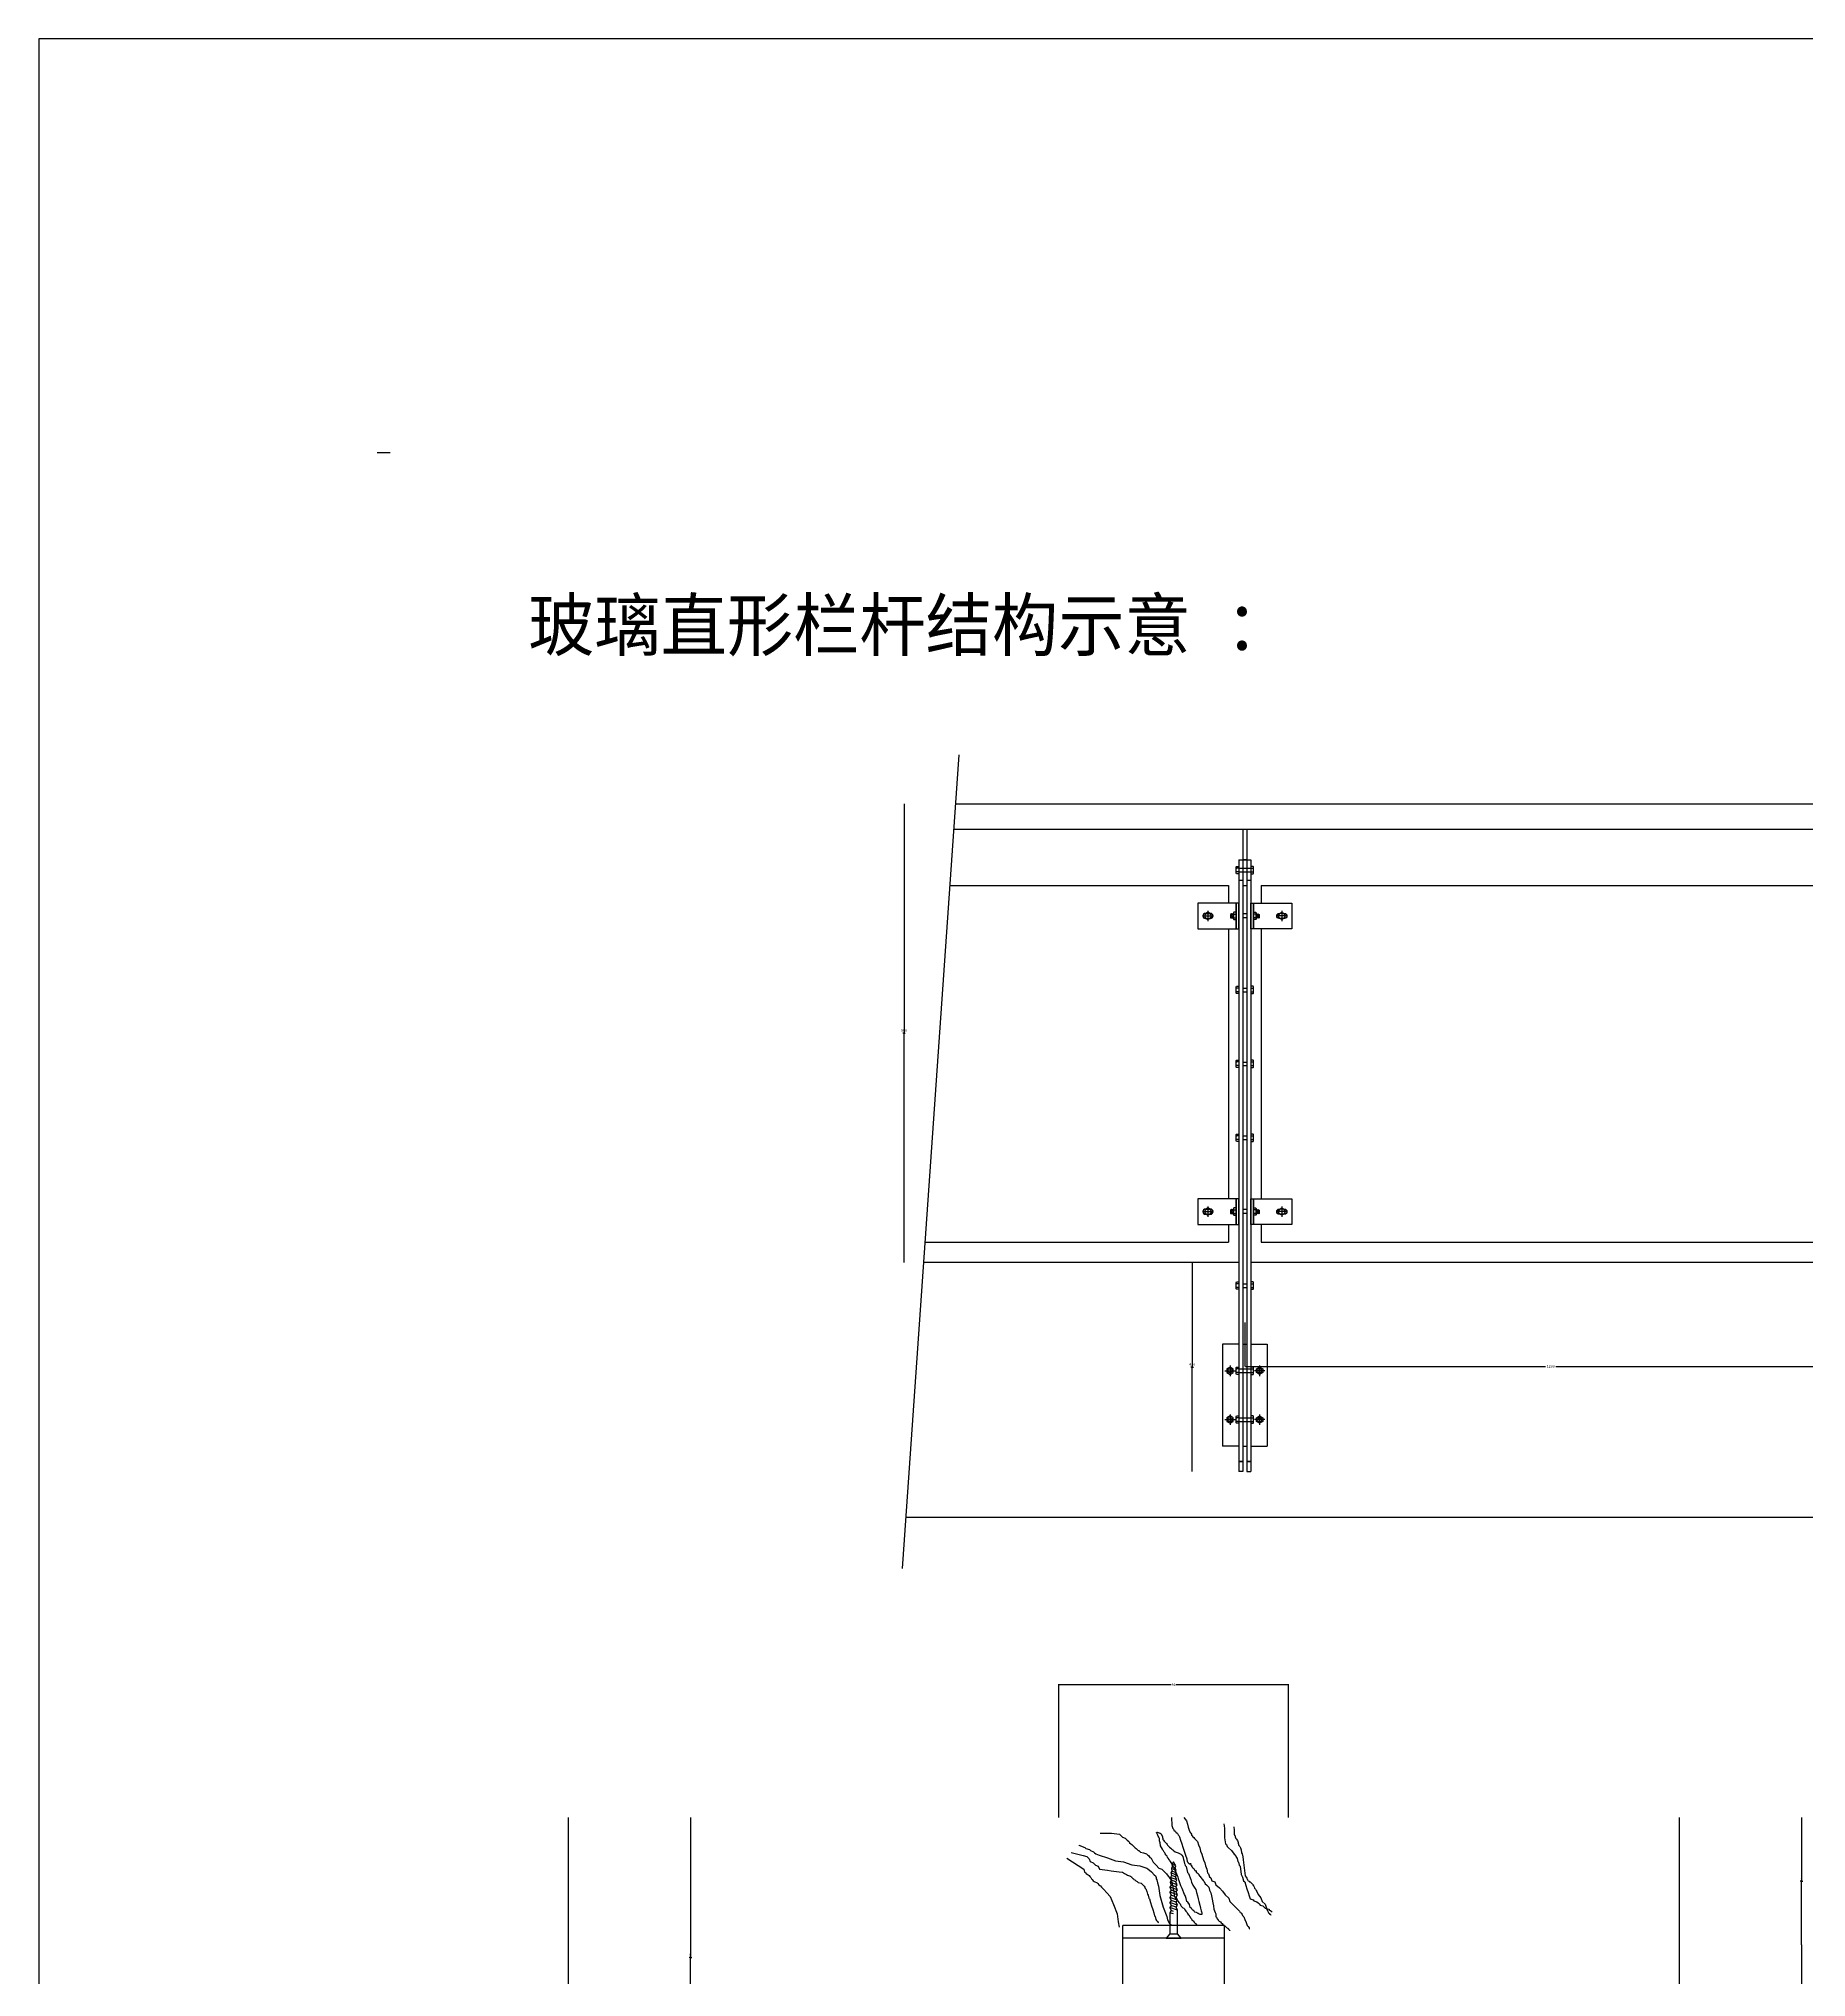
# Model space of a CAD drawing. Header units: metres. Extents: x 6299 to 8198, y -54 to 2210.
# Drawn here: x 6299 to 6992, y 1449 to 2210 of the extents above; entities that cross this region are included whole.
import ezdxf

# ---------------------------------------------------------------- set-up
doc = ezdxf.new("R2010")
doc.units = ezdxf.units.M
for name, color, linetype in [('3', 3, 'Continuous'), ('4', 4, 'Continuous'), ('7', 7, 'Continuous'), ('BH', 3, 'Continuous'), ('DIM', 3, 'Continuous'), ('K', 7, 'Continuous'), ('TEXT', 3, 'Continuous')]:
    doc.layers.add(name, color=color, linetype=linetype)
doc.dimstyles.get("Standard").update_dxf_attribs({"dimtxt": 2.5, "dimasz": 2.5, "dimexe": 1.25, "dimexo": 0.625, "dimtad": 1, "dimcen": 2.5, "dimazin": 3, "dimtfac": 1, "dimtmove": 0, "dimatfit": 3})

# ---------------------------------------------------------------- blocks, each defined once
blk = doc.blocks.new('*D2')
for p, q in [((6990.58, 1462), (6990.58, 1432)), ((6990.33, 1432), (6990.08, 1432)), ((6990.58, 1402), (6990.58, 1432)), ((6990.58, 1432), (6990.58, 1432)), ((6990.83, 1432), (6991.08, 1432))]:
    blk.add_line(p, q)
at = {"layer": 'Defpoints'}
for p in [(6990.58, 1462), (6990.58, 1432), (6990.58, 1402)]:
    blk.add_point(p, dxfattribs=at)
at = {"layer": 'DIM', "insert": (6990.58, 1433.125), "char_height": 1, "attachment_point": 5}
blk.add_mtext('0', dxfattribs=at)
blk = doc.blocks.new('*D3')
for p, q in [((6554.6, 1512), (6554.6, 1457)), ((6554.35, 1457), (6554.1, 1457)), ((6554.6, 1402), (6554.6, 1457)), ((6554.6, 1457), (6554.6, 1457)), ((6554.85, 1457), (6555.1, 1457))]:
    blk.add_line(p, q)
at = {"layer": 'Defpoints'}
for p in [(6554.6, 1512), (6554.6, 1457), (6554.6, 1402)]:
    blk.add_point(p, dxfattribs=at)
at = {"layer": 'DIM', "insert": (6554.6, 1458.125), "char_height": 1, "attachment_point": 5}
blk.add_mtext('0', dxfattribs=at)
blk = doc.blocks.new('*D4')
for p, q in [((6942.58, 1512), (6942.58, 1062)), ((6942.33, 1062), (6942.08, 1062)), ((6942.58, 612), (6942.58, 1062)), ((6942.58, 1062), (6942.58, 1062)), ((6942.83, 1062), (6943.08, 1062))]:
    blk.add_line(p, q)
at = {"layer": 'Defpoints'}
for p in [(6942.58, 1512), (6942.58, 1062), (6942.58, 612)]:
    blk.add_point(p, dxfattribs=at)
at = {"layer": 'DIM', "insert": (6942.58, 1063.125), "char_height": 1, "attachment_point": 5}
blk.add_mtext('0', dxfattribs=at)
blk = doc.blocks.new('*D5')
for p, q in [((6506.6, 1512), (6506.6, 857)), ((6506.35, 857), (6506.1, 857)), ((6506.6, 202), (6506.6, 857)), ((6506.6, 857), (6506.6, 857)), ((6506.85, 857), (6507.1, 857))]:
    blk.add_line(p, q)
at = {"layer": 'Defpoints'}
for p in [(6506.6, 1512), (6506.6, 857), (6506.6, 202)]:
    blk.add_point(p, dxfattribs=at)
at = {"layer": 'DIM', "insert": (6506.6, 858.125), "char_height": 1, "attachment_point": 5}
blk.add_mtext('0', dxfattribs=at)
blk = doc.blocks.new('*D36')
for p, q in [((6638.41, 1909.63), (6638.41, 1819.63)), ((6638.16, 1819.63), (6637.91, 1819.63)), ((6638.41, 1729.63), (6638.41, 1819.63)), ((6638.41, 1819.63), (6638.41, 1819.63)), ((6638.66, 1819.63), (6638.91, 1819.63))]:
    blk.add_line(p, q)
at = {"layer": 'Defpoints'}
for p in [(6638.41, 1909.63), (6638.41, 1819.63), (6638.41, 1729.63)]:
    blk.add_point(p, dxfattribs=at)
at = {"layer": 'DIM', "insert": (6638.41, 1820.755), "char_height": 1, "attachment_point": 5}
blk.add_mtext('900', dxfattribs=at)
blk = doc.blocks.new('*D40')
for p, q in [((6743.21, 1564), (6698.96, 1564)), ((6699.21, 1512), (6699.21, 1564)), ((6789.46, 1564), (6745.21, 1564)), ((6789.21, 1512), (6789.21, 1564))]:
    blk.add_line(p, q)
at = {"layer": 'Defpoints'}
for p in [(6789.21, 1564), (6699.21, 1512), (6789.21, 1512)]:
    blk.add_point(p, dxfattribs=at)
at = {"layer": 'DIM', "insert": (6744.21, 1564), "char_height": 1, "attachment_point": 5}
blk.add_mtext('90', dxfattribs=at)
blk = doc.blocks.new('*D42')
for p, q in [((6990.58, 1512), (6990.58, 1487)), ((6990.33, 1487), (6990.08, 1487)), ((6990.58, 1462), (6990.58, 1487)), ((6990.58, 1487), (6990.58, 1487)), ((6990.83, 1487), (6991.08, 1487))]:
    blk.add_line(p, q)
at = {"layer": 'Defpoints'}
for p in [(6990.58, 1512), (6990.58, 1487), (6990.58, 1462)]:
    blk.add_point(p, dxfattribs=at)
at = {"layer": 'DIM', "insert": (6990.58, 1488.125), "char_height": 1, "attachment_point": 5}
blk.add_mtext('0', dxfattribs=at)
blk = doc.blocks.new('*D43')
for p, q in [((6772.15, 1706.16), (6772.15, 1688.94)), ((7012.15, 1706.16), (7012.15, 1688.94)), ((6772.4, 1688.94), (6890.15, 1688.94)), ((6894.15, 1688.94), (7011.9, 1688.94))]:
    blk.add_line(p, q)
at = {"layer": 'Defpoints'}
for p in [(6772.15, 1706.16), (7012.15, 1706.16), (6772.15, 1688.94)]:
    blk.add_point(p, dxfattribs=at)
at = {"layer": 'DIM', "insert": (6892.15, 1688.94), "char_height": 1, "attachment_point": 5}
blk.add_mtext('1200', dxfattribs=at)
blk = doc.blocks.new('*D44')
for p, q in [((6751.49, 1729.63), (6751.49, 1688.63)), ((6751.24, 1688.63), (6750.99, 1688.63)), ((6751.49, 1647.63), (6751.49, 1688.63)), ((6751.49, 1688.63), (6751.49, 1688.63)), ((6751.74, 1688.63), (6751.99, 1688.63))]:
    blk.add_line(p, q)
at = {"layer": 'Defpoints'}
for p in [(6751.49, 1729.63), (6751.49, 1688.63), (6751.49, 1647.63)]:
    blk.add_point(p, dxfattribs=at)
at = {"layer": 'DIM', "insert": (6751.49, 1689.755), "char_height": 1, "attachment_point": 5}
blk.add_mtext('410', dxfattribs=at)

msp = doc.modelspace()

# ---------------------------------------------------------------- hatches: boundary and pattern name
at = {"layer": 'BH'}
h = msp.add_hatch(dxfattribs=at)
h.set_pattern_fill('AR-RROOF', scale=160)
h.paths.add_polyline_path([(6765.75, 1860.63), (6753.75, 1860.63), (6753.75, 1870.63), (6765.75, 1870.63), (6765.75, 1877.63), (6656.4, 1877.63), (6646.61, 1737.63), (6765.75, 1737.63), (6765.75, 1744.63), (6753.75, 1744.63), (6753.75, 1754.63), (6765.75, 1754.63)])
h = msp.add_hatch(dxfattribs=at)
h.set_pattern_fill('AR-RROOF', scale=160)
h.paths.add_polyline_path([(7005.75, 1737.63), (7005.75, 1744.63), (6993.75, 1744.63), (6993.75, 1754.63), (7005.75, 1754.63), (7005.75, 1860.63), (6993.75, 1860.63), (6993.75, 1870.63), (7005.75, 1870.63), (7005.75, 1877.63), (6778.55, 1877.63), (6778.55, 1870.63), (6790.55, 1870.63), (6790.55, 1860.63), (6778.55, 1860.63), (6778.55, 1754.63), (6790.55, 1754.63), (6790.55, 1744.63), (6778.55, 1744.63), (6778.55, 1737.63)])

# ---------------------------------------------------------------- linework, layer by layer
at = {"layer": '3'}
for p, q in [((6659.98, 1928.89), (6637.67, 1609.63)), ((6769.75, 1887.63), (6769.75, 1647.63)), ((6769.75, 1887.63), (6771.35, 1887.63)), ((6771.35, 1887.63), (6772.95, 1887.63)), ((6772.95, 1887.63), (6771.35, 1887.63)), ((6772.95, 1887.63), (6774.55, 1887.63)), ((6774.55, 1887.63), (6774.55, 1647.63)), ((6769.75, 1884.35), (6768.84, 1884.35)), ((6769.75, 1882.91), (6768.84, 1882.91)), ((6769.75, 1885.07), (6769.75, 1882.19)), ((6769.75, 1884.33), (6774.55, 1884.33)), ((6769.75, 1882.93), (6774.55, 1882.93)), ((6769.75, 1879.63), (6771.35, 1879.63)), ((6772.95, 1879.63), (6774.55, 1879.63)), ((6774.55, 1885.07), (6774.55, 1882.19)), ((6774.55, 1884.35), (6775.47, 1884.35)), ((6774.55, 1882.91), (6775.47, 1882.91)), ((6656.4, 1877.63), (6765.75, 1877.63)), ((6765.75, 1877.63), (6765.75, 1870.63)), ((6771.35, 1877.63), (6772.95, 1877.63)), ((6778.55, 1877.63), (7005.75, 1877.63)), ((6778.55, 1877.63), (6778.55, 1870.63)), ((6755.57, 1865.63), (6759.73, 1865.63)), ((6756.65, 1864.63), (6756.89, 1864.63)), ((6756.89, 1866.63), (6758.41, 1866.63)), ((6756.89, 1864.63), (6758.41, 1864.63)), ((6757.65, 1867.71), (6757.65, 1863.55)), ((6758.41, 1864.63), (6758.65, 1864.63)), ((6766.9, 1866.43), (6766.74, 1864.83)), ((6767.07, 1864.98), (6767.2, 1866.28)), ((6767.54, 1866.43), (6767.38, 1864.83)), ((6767.71, 1866.43), (6767.71, 1864.83)), ((6767.84, 1866.35), (6768.63, 1866.35)), ((6767.84, 1864.91), (6768.63, 1864.91)), ((6772.95, 1866.43), (6771.35, 1866.43)), ((6772.95, 1864.94), (6771.35, 1864.94)), ((6776.47, 1866.35), (6775.68, 1866.35)), ((6776.47, 1864.91), (6775.68, 1864.91)), ((6776.59, 1866.43), (6776.59, 1864.83)), ((6776.77, 1866.43), (6776.93, 1864.83)), ((6777.23, 1864.98), (6777.1, 1866.28)), ((6777.41, 1866.43), (6777.57, 1864.83)), ((6788.73, 1865.63), (6784.57, 1865.63)), ((6785.89, 1864.63), (6785.65, 1864.63)), ((6787.41, 1866.63), (6785.89, 1866.63)), ((6787.41, 1864.63), (6785.89, 1864.63)), ((6786.65, 1867.71), (6786.65, 1863.55)), ((6787.65, 1864.63), (6787.41, 1864.63)), ((6765.75, 1860.63), (6765.75, 1754.63)), ((6778.55, 1860.63), (6778.55, 1754.63)), ((6769.75, 1837.35), (6768.84, 1837.35)), ((6769.75, 1835.91), (6768.84, 1835.91)), ((6769.75, 1838.07), (6769.75, 1835.19)), ((6771.35, 1837.33), (6772.95, 1837.33)), ((6771.35, 1835.93), (6772.95, 1835.93)), ((6774.55, 1838.07), (6774.55, 1835.19)), ((6774.55, 1837.35), (6775.47, 1837.35)), ((6774.55, 1835.91), (6775.47, 1835.91)), ((6769.75, 1808.35), (6768.84, 1808.35)), ((6769.75, 1806.91), (6768.84, 1806.91)), ((6769.75, 1809.07), (6769.75, 1806.19)), ((6771.35, 1808.33), (6772.95, 1808.33)), ((6771.35, 1806.93), (6772.95, 1806.93)), ((6774.55, 1809.07), (6774.55, 1806.19)), ((6774.55, 1808.35), (6775.47, 1808.35)), ((6774.55, 1806.91), (6775.47, 1806.91)), ((6769.75, 1780.07), (6769.75, 1777.19)), ((6774.55, 1780.07), (6774.55, 1777.19)), ((6769.75, 1779.35), (6768.84, 1779.35)), ((6769.75, 1777.91), (6768.84, 1777.91)), ((6771.35, 1779.33), (6772.95, 1779.33)), ((6771.35, 1777.93), (6772.95, 1777.93)), ((6774.55, 1779.35), (6775.47, 1779.35)), ((6774.55, 1777.91), (6775.47, 1777.91)), ((6755.57, 1749.63), (6759.73, 1749.63)), ((6756.89, 1750.63), (6758.41, 1750.63)), ((6757.65, 1751.71), (6757.65, 1747.55)), ((6766.9, 1750.43), (6766.74, 1748.83)), ((6767.07, 1748.98), (6767.2, 1750.28)), ((6767.54, 1750.43), (6767.38, 1748.83)), ((6767.71, 1750.43), (6767.71, 1748.83)), ((6767.84, 1750.35), (6768.63, 1750.35)), ((6772.95, 1750.43), (6771.35, 1750.43)), ((6776.47, 1750.35), (6775.68, 1750.35)), ((6776.59, 1750.43), (6776.59, 1748.83)), ((6776.77, 1750.43), (6776.93, 1748.83)), ((6777.23, 1748.98), (6777.1, 1750.28)), ((6777.41, 1750.43), (6777.57, 1748.83)), ((6788.73, 1749.63), (6784.57, 1749.63)), ((6787.41, 1750.63), (6785.89, 1750.63)), ((6786.65, 1751.71), (6786.65, 1747.55)), ((6756.65, 1748.63), (6756.89, 1748.63)), ((6756.89, 1748.63), (6758.41, 1748.63)), ((6758.41, 1748.63), (6758.65, 1748.63)), ((6765.75, 1744.63), (6765.75, 1737.63)), ((6767.84, 1748.91), (6768.63, 1748.91)), ((6772.95, 1748.94), (6771.35, 1748.94)), ((6776.47, 1748.91), (6775.68, 1748.91)), ((6778.55, 1744.63), (6778.55, 1737.63)), ((6785.89, 1748.63), (6785.65, 1748.63)), ((6787.41, 1748.63), (6785.89, 1748.63)), ((6787.65, 1748.63), (6787.41, 1748.63)), ((6646.61, 1737.63), (6765.75, 1737.63)), ((6778.55, 1737.63), (7005.75, 1737.63)), ((6769.75, 1721.35), (6768.84, 1721.35)), ((6769.75, 1719.91), (6768.84, 1719.91)), ((6769.75, 1722.07), (6769.75, 1719.19)), ((6771.35, 1721.33), (6772.95, 1721.33)), ((6771.35, 1719.93), (6772.95, 1719.93)), ((6774.55, 1722.07), (6774.55, 1719.19)), ((6774.55, 1721.35), (6775.47, 1721.35)), ((6774.55, 1719.91), (6775.47, 1719.91)), ((6769.75, 1697.63), (6763.35, 1697.63)), ((6763.35, 1697.63), (6763.35, 1657.63)), ((6771.35, 1697.63), (6772.95, 1697.63)), ((6774.55, 1697.63), (6780.95, 1697.63)), ((6780.95, 1697.63), (6780.95, 1657.63)), ((6766.35, 1689.31), (6766.35, 1685.15)), ((6769.75, 1688.67), (6769.75, 1685.79)), ((6774.55, 1688.67), (6774.55, 1685.79)), ((6777.95, 1689.31), (6777.95, 1685.15)), ((6764.27, 1687.23), (6768.43, 1687.23)), ((6769.75, 1687.95), (6768.84, 1687.95)), ((6769.75, 1686.51), (6768.84, 1686.51)), ((6769.75, 1687.93), (6774.55, 1687.93)), ((6769.75, 1686.53), (6774.55, 1686.53)), ((6774.55, 1687.95), (6775.47, 1687.95)), ((6774.55, 1686.51), (6775.47, 1686.51)), ((6780.03, 1687.23), (6775.87, 1687.23)), ((6764.27, 1668.03), (6768.43, 1668.03)), ((6766.35, 1670.11), (6766.35, 1665.95)), ((6769.75, 1668.75), (6768.84, 1668.75)), ((6769.75, 1667.31), (6768.84, 1667.31)), ((6769.75, 1669.47), (6769.75, 1666.59)), ((6769.75, 1668.73), (6774.55, 1668.73)), ((6769.75, 1667.33), (6774.55, 1667.33)), ((6774.55, 1669.47), (6774.55, 1666.59)), ((6774.55, 1668.75), (6775.47, 1668.75)), ((6774.55, 1667.31), (6775.47, 1667.31)), ((6780.03, 1668.03), (6775.87, 1668.03)), ((6777.95, 1670.11), (6777.95, 1665.95)), ((6769.75, 1657.63), (6763.35, 1657.63)), ((6769.75, 1651.63), (6771.35, 1651.63)), ((6771.35, 1651.63), (6769.75, 1651.63)), ((6771.35, 1657.63), (6772.95, 1657.63)), ((6772.95, 1651.63), (6774.55, 1651.63)), ((6774.55, 1651.63), (6772.95, 1651.63)), ((6774.55, 1657.63), (6780.95, 1657.63)), ((6771.35, 1647.63), (6769.75, 1647.63)), ((6772.95, 1647.63), (6774.55, 1647.63)), ((6745.17, 1491.21), (6743.31, 1491.9)), ((6745.09, 1493.01), (6743.44, 1493.62)), ((6744.92, 1490.41), (6743.55, 1490.92)), ((6744.79, 1492.24), (6743.64, 1492.66)), ((6745.71, 1483.58), (6742.71, 1484.6)), ((6745.62, 1485.55), (6742.82, 1486.58)), ((6745.49, 1487.49), (6742.97, 1488.43)), ((6745.31, 1489.38), (6743.16, 1490.18)), ((6745.21, 1482.76), (6743.18, 1483.45)), ((6745.09, 1484.76), (6743.29, 1485.42)), ((6745.06, 1486.72), (6743.32, 1487.36)), ((6744.99, 1488.61), (6743.37, 1489.22)), ((6745.71, 1481.57), (6742.71, 1482.6)), ((6745.71, 1479.57), (6742.71, 1480.6)), ((6745.71, 1477.56), (6742.71, 1478.6)), ((6745.71, 1475.57), (6742.71, 1476.59)), ((6745.21, 1480.73), (6743.21, 1481.45)), ((6745.21, 1478.73), (6743.21, 1479.45)), ((6745.21, 1476.73), (6743.21, 1477.44)), ((6744.21, 1475.1), (6743.21, 1475.48)), ((6744.21, 1474.1), (6742.71, 1474.6)), ((6742.71, 1466.25), (6745.71, 1466.25))]:
    msp.add_line(p, q, dxfattribs=at)
for points in [[(6768.71, 1882.58, -0.22), (6768.84, 1882.91, -0.17), (6768.84, 1884.35, -0.1), (6768.71, 1884.68, -0.1)], [(6769.75, 1882.19), (6768.86, 1882.19, -0.19), (6768.71, 1882.58), (6768.71, 1884.68, -0.2), (6768.86, 1885.07), (6769.75, 1885.07)], [(6774.55, 1882.19), (6775.45, 1882.19, 0.19), (6775.59, 1882.58), (6775.59, 1884.68, 0.2), (6775.45, 1885.07), (6774.55, 1885.07)], [(6775.59, 1882.58, 0.22), (6775.47, 1882.91, 0.17), (6775.47, 1884.35, 0.1), (6775.59, 1884.68, 0.1)], [(6756.89, 1866.63), (6756.65, 1866.63, 1), (6756.65, 1864.63)], [(6758.65, 1864.63, 1), (6758.65, 1866.63), (6758.41, 1866.63)], [(6767.71, 1864.58, -0.22), (6767.84, 1864.91, -0.17), (6767.84, 1866.35, -0.1), (6767.71, 1866.68, -0.1)], [(6767.71, 1864.83), (6767.71, 1864.54, 0.23), (6767.86, 1864.19), (6768.61, 1864.19, 0.19), (6768.75, 1864.58), (6768.75, 1866.68, 0.2), (6768.61, 1867.07), (6767.86, 1867.07, 0.2), (6767.71, 1866.71), (6767.71, 1866.43)], [(6768.75, 1864.58, 0.22), (6768.63, 1864.91, 0.17), (6768.63, 1866.35, 0.1), (6768.75, 1866.68, 0.1)], [(6775.55, 1864.58, -0.22), (6775.68, 1864.91, -0.17), (6775.68, 1866.35, -0.1), (6775.55, 1866.68, -0.1)], [(6776.59, 1864.83), (6776.59, 1864.54, -0.23), (6776.45, 1864.19), (6775.7, 1864.19, -0.19), (6775.55, 1864.58), (6775.55, 1866.68, -0.2), (6775.7, 1867.07), (6776.45, 1867.07, -0.2), (6776.59, 1866.71), (6776.59, 1866.43)], [(6776.59, 1864.58, 0.22), (6776.47, 1864.91, 0.17), (6776.47, 1866.35, 0.1), (6776.59, 1866.68, 0.1)], [(6785.65, 1864.63, -1), (6785.65, 1866.63), (6785.89, 1866.63)], [(6787.41, 1866.63), (6787.65, 1866.63, -1), (6787.65, 1864.63)], [(6768.71, 1835.58, -0.22), (6768.84, 1835.91, -0.17), (6768.84, 1837.35, -0.1), (6768.71, 1837.68, -0.1)], [(6769.75, 1835.19), (6768.86, 1835.19, -0.19), (6768.71, 1835.58), (6768.71, 1837.68, -0.2), (6768.86, 1838.07), (6769.75, 1838.07)], [(6774.55, 1835.19), (6775.45, 1835.19, 0.19), (6775.59, 1835.58), (6775.59, 1837.68, 0.2), (6775.45, 1838.07), (6774.55, 1838.07)], [(6775.59, 1835.58, 0.22), (6775.47, 1835.91, 0.17), (6775.47, 1837.35, 0.1), (6775.59, 1837.68, 0.1)], [(6768.71, 1806.58, -0.22), (6768.84, 1806.91, -0.17), (6768.84, 1808.35, -0.1), (6768.71, 1808.68, -0.1)], [(6769.75, 1806.19), (6768.86, 1806.19, -0.19), (6768.71, 1806.58), (6768.71, 1808.68, -0.2), (6768.86, 1809.07), (6769.75, 1809.07)], [(6774.55, 1806.19), (6775.45, 1806.19, 0.19), (6775.59, 1806.58), (6775.59, 1808.68, 0.2), (6775.45, 1809.07), (6774.55, 1809.07)], [(6775.59, 1806.58, 0.22), (6775.47, 1806.91, 0.17), (6775.47, 1808.35, 0.1), (6775.59, 1808.68, 0.1)], [(6768.71, 1777.58, -0.22), (6768.84, 1777.91, -0.17), (6768.84, 1779.35, -0.1), (6768.71, 1779.68, -0.1)], [(6769.75, 1777.19), (6768.86, 1777.19, -0.19), (6768.71, 1777.58), (6768.71, 1779.68, -0.2), (6768.86, 1780.07), (6769.75, 1780.07)], [(6774.55, 1777.19), (6775.45, 1777.19, 0.19), (6775.59, 1777.58), (6775.59, 1779.68, 0.2), (6775.45, 1780.07), (6774.55, 1780.07)], [(6775.59, 1777.58, 0.22), (6775.47, 1777.91, 0.17), (6775.47, 1779.35, 0.1), (6775.59, 1779.68, 0.1)], [(6756.89, 1750.63), (6756.65, 1750.63, 1), (6756.65, 1748.63)], [(6758.65, 1748.63, 1), (6758.65, 1750.63), (6758.41, 1750.63)], [(6767.71, 1748.58, -0.22), (6767.84, 1748.91, -0.17), (6767.84, 1750.35, -0.1), (6767.71, 1750.68, -0.1)], [(6767.71, 1748.83), (6767.71, 1748.54, 0.23), (6767.86, 1748.19), (6768.61, 1748.19, 0.19), (6768.75, 1748.58), (6768.75, 1750.68, 0.2), (6768.61, 1751.07), (6767.86, 1751.07, 0.2), (6767.71, 1750.71), (6767.71, 1750.43)], [(6768.75, 1748.58, 0.22), (6768.63, 1748.91, 0.17), (6768.63, 1750.35, 0.1), (6768.75, 1750.68, 0.1)], [(6775.55, 1748.58, -0.22), (6775.68, 1748.91, -0.17), (6775.68, 1750.35, -0.1), (6775.55, 1750.68, -0.1)], [(6776.59, 1748.83), (6776.59, 1748.54, -0.23), (6776.45, 1748.19), (6775.7, 1748.19, -0.19), (6775.55, 1748.58), (6775.55, 1750.68, -0.2), (6775.7, 1751.07), (6776.45, 1751.07, -0.2), (6776.59, 1750.71), (6776.59, 1750.43)], [(6776.59, 1748.58, 0.22), (6776.47, 1748.91, 0.17), (6776.47, 1750.35, 0.1), (6776.59, 1750.68, 0.1)], [(6785.65, 1748.63, -1), (6785.65, 1750.63), (6785.89, 1750.63)], [(6787.41, 1750.63), (6787.65, 1750.63, -1), (6787.65, 1748.63)], [(6768.71, 1719.58, -0.22), (6768.84, 1719.91, -0.17), (6768.84, 1721.35, -0.1), (6768.71, 1721.68, -0.1)], [(6769.75, 1719.19), (6768.86, 1719.19, -0.19), (6768.71, 1719.58), (6768.71, 1721.68, -0.2), (6768.86, 1722.07), (6769.75, 1722.07)], [(6774.55, 1719.19), (6775.45, 1719.19, 0.19), (6775.59, 1719.58), (6775.59, 1721.68, 0.2), (6775.45, 1722.07), (6774.55, 1722.07)], [(6775.59, 1719.58, 0.22), (6775.47, 1719.91, 0.17), (6775.47, 1721.35, 0.1), (6775.59, 1721.68, 0.1)], [(6768.71, 1686.18, -0.22), (6768.84, 1686.51, -0.17), (6768.84, 1687.95, -0.1), (6768.71, 1688.28, -0.1)], [(6769.75, 1685.79), (6768.86, 1685.79, -0.19), (6768.71, 1686.18), (6768.71, 1688.28, -0.2), (6768.86, 1688.67), (6769.75, 1688.67)], [(6774.55, 1685.79), (6775.45, 1685.79, 0.19), (6775.59, 1686.18), (6775.59, 1688.28, 0.2), (6775.45, 1688.67), (6774.55, 1688.67)], [(6775.59, 1686.18, 0.22), (6775.47, 1686.51, 0.17), (6775.47, 1687.95, 0.1), (6775.59, 1688.28, 0.1)], [(6768.71, 1666.98, -0.22), (6768.84, 1667.31, -0.17), (6768.84, 1668.75, -0.1), (6768.71, 1669.08, -0.1)], [(6769.75, 1666.59), (6768.86, 1666.59, -0.19), (6768.71, 1666.98), (6768.71, 1669.08, -0.2), (6768.86, 1669.47), (6769.75, 1669.47)], [(6774.55, 1666.59), (6775.45, 1666.59, 0.19), (6775.59, 1666.98), (6775.59, 1669.08, 0.2), (6775.45, 1669.47), (6774.55, 1669.47)], [(6775.59, 1666.98, 0.22), (6775.47, 1667.31, 0.17), (6775.47, 1668.75, 0.1), (6775.59, 1669.08, 0.1)]]:
    msp.add_lwpolyline(points, format="xyb", dxfattribs=at)
for points in [[(6768.75, 1870.63), (6753.75, 1870.63), (6753.75, 1860.63), (6768.75, 1860.63)], [(6757.65, 1867.07), (6756.4, 1866.35), (6756.4, 1864.91), (6757.65, 1864.19), (6758.9, 1864.91), (6758.9, 1866.35)], [(6769.75, 1870.63), (6768.75, 1870.63), (6768.75, 1860.63), (6769.75, 1860.63)], [(6774.55, 1870.63), (6775.55, 1870.63), (6775.55, 1860.63), (6774.55, 1860.63)], [(6775.55, 1870.63), (6790.55, 1870.63), (6790.55, 1860.63), (6775.55, 1860.63)], [(6786.65, 1867.07), (6787.9, 1866.35), (6787.9, 1864.91), (6786.65, 1864.19), (6785.4, 1864.91), (6785.4, 1866.35)], [(6768.75, 1754.63), (6753.75, 1754.63), (6753.75, 1744.63), (6768.75, 1744.63)], [(6757.65, 1751.07), (6756.4, 1750.35), (6756.4, 1748.91), (6757.65, 1748.19), (6758.9, 1748.91), (6758.9, 1750.35)], [(6769.75, 1754.63), (6768.75, 1754.63), (6768.75, 1744.63), (6769.75, 1744.63)], [(6774.55, 1754.63), (6775.55, 1754.63), (6775.55, 1744.63), (6774.55, 1744.63)], [(6775.55, 1754.63), (6790.55, 1754.63), (6790.55, 1744.63), (6775.55, 1744.63)], [(6786.65, 1751.07), (6787.9, 1750.35), (6787.9, 1748.91), (6786.65, 1748.19), (6785.4, 1748.91), (6785.4, 1750.35)], [(6766.35, 1688.67), (6765.1, 1687.95), (6765.1, 1686.51), (6766.35, 1685.79), (6767.6, 1686.51), (6767.6, 1687.95)], [(6777.95, 1688.67), (6779.2, 1687.95), (6779.2, 1686.51), (6777.95, 1685.79), (6776.7, 1686.51), (6776.7, 1687.95)], [(6766.35, 1669.47), (6765.1, 1668.75), (6765.1, 1667.31), (6766.35, 1666.59), (6767.6, 1667.31), (6767.6, 1668.75)], [(6777.95, 1669.47), (6779.2, 1668.75), (6779.2, 1667.31), (6777.95, 1666.59), (6776.7, 1667.31), (6776.7, 1668.75)], [(6745.62, 1485.55), (6745.06, 1486.72), (6745.49, 1487.49), (6744.99, 1488.61), (6745.31, 1489.38), (6744.92, 1490.41), (6745.17, 1491.21), (6744.79, 1492.24), (6745.09, 1493.01), (6744.21, 1494.6), (6743.44, 1493.62), (6743.64, 1492.66), (6743.31, 1491.9), (6743.55, 1490.92), (6743.16, 1490.18), (6743.37, 1489.22), (6742.97, 1488.43), (6743.32, 1487.36), (6742.82, 1486.58), (6743.29, 1485.42), (6742.71, 1484.6), (6743.18, 1483.45), (6742.71, 1482.6), (6743.21, 1481.45), (6742.71, 1480.6), (6743.21, 1479.45), (6742.71, 1478.6), (6743.21, 1477.44), (6742.71, 1476.59), (6743.21, 1475.48), (6742.71, 1474.6), (6742.71, 1466.25), (6741.21, 1464.6), (6747.21, 1464.6), (6745.71, 1466.25), (6745.71, 1475.57), (6745.71, 1475.57), (6745.21, 1476.73), (6745.71, 1477.56), (6745.21, 1478.73), (6745.71, 1479.57), (6745.21, 1480.73), (6745.71, 1481.57), (6745.21, 1482.76), (6745.71, 1483.58), (6745.09, 1484.76)]]:
    msp.add_lwpolyline(points, close=True, dxfattribs=at)
for points in [[(6767.71, 1866.34), (6767.54, 1866.43), (6767.2, 1866.28), (6766.9, 1866.43), (6766.55, 1866.27), (6766.55, 1864.92), (6766.74, 1864.83), (6767.07, 1864.98), (6767.38, 1864.83), (6767.71, 1864.98)], [(6776.59, 1866.34), (6776.77, 1866.43), (6777.1, 1866.28), (6777.41, 1866.43), (6777.75, 1866.27), (6777.75, 1864.92), (6777.57, 1864.83), (6777.23, 1864.98), (6776.93, 1864.83), (6776.59, 1864.98)], [(6767.71, 1750.34), (6767.54, 1750.43), (6767.2, 1750.28), (6766.9, 1750.43), (6766.55, 1750.27), (6766.55, 1748.92), (6766.74, 1748.83), (6767.07, 1748.98), (6767.38, 1748.83), (6767.71, 1748.98)], [(6776.59, 1750.34), (6776.77, 1750.43), (6777.1, 1750.28), (6777.41, 1750.43), (6777.75, 1750.27), (6777.75, 1748.92), (6777.57, 1748.83), (6777.23, 1748.98), (6776.93, 1748.83), (6776.59, 1748.98)]]:
    msp.add_lwpolyline(points, dxfattribs=at)
for centre, radius in [((6757.65, 1865.63), 1.2), ((6786.65, 1865.63), 1.2), ((6757.65, 1749.63), 1.2), ((6786.65, 1749.63), 1.2), ((6766.35, 1687.23), 0.8), ((6777.95, 1687.23), 0.8), ((6766.35, 1668.03), 0.8), ((6777.95, 1668.03), 0.8)]:
    msp.add_circle(centre, radius, dxfattribs=at)
at = {"layer": '4'}
for p, q in [((6769.75, 1729.63), (6646.06, 1729.63)), ((7009.75, 1729.63), (6774.55, 1729.63)), ((7599.07, 1629.63), (6639.07, 1629.63)), ((6724.21, 1402), (6724.21, 1469.6)), ((6764.21, 1362), (6764.21, 1469.6)), ((6764.21, 1464.6), (6724.21, 1464.6))]:
    msp.add_line(p, q, dxfattribs=at)
at = {"layer": '7'}
for p, q in [((6658.64, 1909.63), (7618.64, 1909.63)), ((6657.94, 1899.63), (7617.94, 1899.63)), ((6771.35, 1899.63), (6771.35, 1657.63)), ((6771.35, 1899.63), (6771.35, 1647.63)), ((6772.95, 1899.63), (6772.95, 1647.63)), ((6764.21, 1469.6), (6724.21, 1469.6))]:
    msp.add_line(p, q, dxfattribs=at)
at = {"layer": 'BH'}
for points in [[(6715.35, 1505.86), (6716.6, 1505.86), (6719.78, 1505.75), (6722.97, 1505.41), (6724.1, 1504.27), (6725.24, 1503.82), (6725.69, 1503.37), (6726.03, 1503.03), (6726.49, 1502.68), (6726.72, 1502.34), (6726.94, 1502), (6727.4, 1501.66), (6727.85, 1501.32), (6728.31, 1500.87), (6728.76, 1500.41), (6729.1, 1500.07), (6729.56, 1499.73), (6729.9, 1499.39), (6730.35, 1499.05), (6730.58, 1498.94), (6730.92, 1498.59), (6731.26, 1498.37), (6732.4, 1498.03), (6733.54, 1497.69), (6733.99, 1497.35), (6734.33, 1497), (6734.56, 1496.66), (6734.9, 1496.32), (6735.36, 1495.98), (6735.7, 1495.53), (6736.15, 1494.39), (6737.29, 1493.26), (6738.43, 1492.12), (6739.56, 1491.67), (6740.7, 1490.53), (6741.04, 1490.19), (6741.38, 1489.85), (6741.72, 1489.51), (6742.18, 1488.83), (6742.52, 1488.49), (6742.63, 1488.26), (6742.86, 1487.92), (6743.09, 1487.69), (6743.09, 1487.24), (6743.32, 1486.89), (6743.54, 1486.44), (6743.66, 1485.99), (6743.88, 1484.85), (6744, 1483.49), (6744.22, 1483.03), (6744.45, 1481.9), (6744.45, 1481.33), (6744.57, 1481.1), (6744.68, 1480.65), (6744.91, 1480.31), (6745.25, 1479.97), (6745.36, 1479.74), (6745.7, 1479.51), (6745.82, 1479.17), (6746.04, 1478.94), (6746.27, 1478.6), (6746.5, 1478.38), (6746.73, 1478.03), (6746.84, 1477.69), (6747.07, 1477.47), (6747.18, 1477.13), (6747.52, 1476.78), (6747.86, 1476.56), (6748.2, 1476.33), (6748.43, 1476.1), (6748.66, 1475.76), (6748.77, 1475.54), (6749, 1475.19), (6749.23, 1474.97), (6749.45, 1474.74), (6749.68, 1474.29), (6749.91, 1473.95), (6750.25, 1473.6), (6750.48, 1473.15), (6750.7, 1472.92), (6750.82, 1472.58), (6751.16, 1472.24), (6751.39, 1471.79), (6751.73, 1471.56), (6752.07, 1471.22), (6752.18, 1470.99), (6752.3, 1470.88), (6752.41, 1470.76), (6752.52, 1470.65), (6752.64, 1470.42), (6752.86, 1470.31), (6752.98, 1470.2), (6753.21, 1469.97), (6753.32, 1469.74), (6753.43, 1469.74)], [(6737.63, 1506.21), (6737.74, 1506.21), (6738.88, 1505.75), (6739.34, 1505.52), (6739.79, 1504.39), (6739.9, 1504.05), (6740.02, 1503.71), (6740.02, 1503.37), (6740.25, 1503.03), (6740.47, 1502.68), (6741.38, 1501.78), (6741.61, 1501.32), (6741.84, 1501.09), (6742.18, 1500.75), (6742.63, 1500.3), (6743.09, 1499.96), (6743.54, 1499.5), (6743.88, 1499.28), (6744.34, 1498.82), (6744.79, 1498.48), (6745.93, 1498.03), (6747.07, 1497.57), (6747.41, 1497.12), (6747.75, 1496.66), (6748.09, 1495.53), (6748.2, 1495.07), (6748.43, 1493.94), (6748.66, 1493.6), (6748.77, 1493.14), (6749.11, 1492.69), (6749.34, 1491.55), (6749.68, 1490.42), (6750.02, 1489.96), (6750.93, 1487.69), (6751.27, 1486.55), (6751.73, 1485.42), (6751.96, 1484.96), (6752.3, 1484.62), (6752.52, 1484.17), (6752.86, 1483.71), (6753.21, 1482.58), (6753.55, 1481.22), (6753.77, 1480.08), (6754.12, 1478.94), (6754.46, 1477.58), (6754.68, 1476.44), (6755.02, 1475.31), (6755.14, 1474.97), (6755.25, 1474.63), (6755.25, 1473.95), (6755.02, 1473.95), (6754.91, 1473.83), (6754.57, 1473.83), (6754.23, 1474.06), (6753.89, 1474.29), (6753.55, 1474.4), (6753.43, 1474.51), (6753.21, 1474.63), (6752.52, 1474.85), (6752.3, 1475.08), (6752.07, 1475.42), (6751.73, 1475.65), (6751.39, 1475.99), (6751.16, 1476.33), (6750.7, 1476.67), (6750.48, 1477.81), (6749.8, 1478.72), (6749.34, 1479.06), (6749.11, 1480.19), (6748.77, 1481.33), (6748.43, 1481.78), (6747.52, 1484.05), (6747.07, 1485.19), (6746.61, 1486.33), (6746.27, 1487.46), (6746.04, 1488.6), (6745.7, 1489.05), (6745.25, 1490.42), (6744.91, 1490.87), (6744.57, 1492.01), (6744.34, 1492.46), (6743.88, 1492.8), (6743.54, 1493.94), (6743.2, 1494.28), (6742.97, 1494.73), (6742.63, 1495.19), (6742.41, 1495.53), (6742.06, 1495.98), (6741.84, 1496.32), (6741.61, 1496.78), (6741.27, 1497.23), (6740.93, 1497.69), (6740.7, 1498.03), (6740.47, 1498.37), (6740.25, 1498.82), (6740.02, 1499.16), (6739.79, 1499.5), (6739.11, 1500.87), (6738.88, 1502), (6738.77, 1502.46), (6738.65, 1502.8), (6738.65, 1503.71), (6738.54, 1503.93), (6738.43, 1504.27), (6738.2, 1504.62), (6737.97, 1505.07), (6737.74, 1505.52), (6737.63, 1505.98), (6737.52, 1505.98), (6737.52, 1506.09)], [(6743.43, 1512), (6743.54, 1508.82), (6743.88, 1507.68), (6744.11, 1507.34), (6744.22, 1507), (6744.45, 1506.77), (6744.68, 1506.66), (6744.91, 1506.43), (6745.13, 1506.21), (6745.59, 1505.86), (6745.7, 1505.64), (6746.04, 1505.18), (6746.27, 1504.84), (6746.5, 1504.39), (6746.95, 1503.03), (6747.41, 1501.66), (6747.75, 1500.3), (6748.89, 1497.12), (6749.34, 1495.76), (6749.57, 1494.62), (6749.8, 1494.39), (6749.91, 1494.16), (6750.02, 1494.05), (6750.25, 1493.82), (6750.36, 1493.71), (6750.82, 1493.6), (6750.82, 1494.05), (6750.82, 1493.48), (6751.16, 1493.26), (6751.16, 1492.92), (6751.27, 1492.69), (6751.5, 1492.57), (6751.61, 1492.35), (6751.73, 1492.23), (6752.07, 1491.89), (6752.3, 1491.67), (6752.52, 1491.21), (6752.75, 1491.1), (6752.98, 1490.76), (6753.09, 1490.53), (6753.43, 1490.19), (6753.77, 1489.96), (6754.12, 1489.51), (6754.34, 1489.05), (6754.68, 1488.83), (6754.8, 1488.49), (6755.02, 1488.26), (6755.25, 1487.92), (6755.59, 1487.69), (6755.82, 1487.24), (6756.16, 1486.89), (6756.62, 1485.99), (6757.07, 1485.53), (6757.98, 1484.62), (6758.32, 1483.49), (6758.78, 1482.35), (6759, 1481.22), (6759.35, 1479.85), (6759.57, 1478.49), (6759.8, 1477.35), (6760.03, 1475.99), (6760.48, 1474.63), (6760.71, 1474.17), (6760.82, 1473.04), (6761.05, 1472.81), (6761.16, 1472.58), (6761.28, 1472.24), (6761.51, 1472.01), (6761.73, 1471.67), (6762.07, 1471.33), (6762.53, 1470.99), (6762.87, 1470.65), (6763.21, 1470.31), (6763.55, 1469.97), (6763.89, 1469.74), (6764.23, 1469.4), (6764.57, 1469.17), (6764.92, 1468.83), (6765.26, 1468.72), (6765.37, 1468.61), (6765.48, 1468.38), (6765.6, 1468.38), (6765.71, 1468.27), (6765.71, 1468.15), (6765.83, 1468.04), (6765.94, 1467.92), (6766.05, 1467.81), (6766.17, 1467.7), (6766.28, 1467.7), (6766.28, 1467.58)], [(6748.17, 1511.9), (6749.23, 1510.64), (6749.68, 1509.27), (6749.91, 1508.14), (6750.25, 1507), (6750.7, 1506.09), (6750.93, 1505.75), (6751.16, 1505.41), (6751.27, 1504.96), (6751.5, 1504.73), (6751.73, 1504.39), (6752.07, 1504.05), (6752.41, 1503.71), (6753.55, 1502.57), (6754, 1501.21), (6754.46, 1500.07), (6754.8, 1498.71), (6755.25, 1497.57), (6755.93, 1495.3), (6756.39, 1494.16), (6756.73, 1493.03), (6757.19, 1491.67), (6757.53, 1490.3), (6757.87, 1489.85), (6758.32, 1488.71), (6758.78, 1488.26), (6759.23, 1487.12), (6760.37, 1486.67), (6760.82, 1485.53), (6762.19, 1484.4), (6763.32, 1483.03), (6764.46, 1481.67), (6765.83, 1480.31), (6766.28, 1478.94), (6769.69, 1475.54), (6770.03, 1475.19), (6770.37, 1474.74), (6770.71, 1474.51), (6770.83, 1474.29), (6771.05, 1473.95), (6771.28, 1473.49), (6771.74, 1473.04), (6772.19, 1471.9), (6772.65, 1470.76), (6773.1, 1469.63), (6773.44, 1469.17), (6773.9, 1468.72), (6773.9, 1468.27), (6773.93, 1468.23)], [(6763.94, 1509.47), (6764.01, 1508.7), (6764.12, 1507.57), (6764.12, 1503.93), (6764.57, 1501.66), (6764.92, 1501.32), (6765.03, 1500.98), (6765.26, 1500.53), (6765.71, 1500.07), (6766.85, 1498.94), (6767.99, 1497.57), (6768.44, 1497.12), (6768.55, 1496.66), (6768.89, 1496.21), (6769.12, 1495.87), (6769.35, 1494.73), (6769.69, 1494.39), (6769.92, 1493.26), (6770.26, 1492.8), (6770.71, 1489.62), (6771.17, 1488.49), (6771.62, 1487.12), (6772.08, 1486.67), (6772.53, 1485.3), (6772.99, 1483.94), (6773.44, 1482.58), (6773.78, 1481.22), (6774.24, 1480.08), (6775.37, 1479.62), (6775.72, 1479.28), (6776.85, 1478.83), (6777.31, 1478.49), (6777.76, 1478.03), (6778.1, 1477.58), (6779.24, 1477.24), (6779.7, 1476.78), (6780.15, 1476.44), (6780.49, 1476.22), (6781.63, 1475.99), (6781.74, 1475.88), (6781.86, 1475.65), (6782.08, 1475.42), (6782.2, 1475.42), (6782.31, 1475.31), (6782.31, 1475.19), (6782.54, 1475.19), (6782.54, 1474.97), (6782.65, 1474.97), (6782.65, 1474.85)], [(6767.78, 1508.3), (6767.89, 1506.98), (6768, 1505.85), (6768, 1505.39), (6768.12, 1505.05), (6768.35, 1504.71), (6768.35, 1504.37), (6768.46, 1504.03), (6768.57, 1503.69), (6768.8, 1503.58), (6769.25, 1502.89), (6769.37, 1502.55), (6769.48, 1502.1), (6769.48, 1501.87), (6769.6, 1501.53), (6769.71, 1501.3), (6769.82, 1500.96), (6770.16, 1500.51), (6770.39, 1500.05), (6770.51, 1499.6), (6770.73, 1499.26), (6770.85, 1498.12), (6771.07, 1497.67), (6771.3, 1496.53), (6771.53, 1495.4), (6771.87, 1492.22), (6772.21, 1489.04), (6772.67, 1488.58), (6772.89, 1488.13), (6773.12, 1487.9), (6773.23, 1487.56), (6773.35, 1487.33), (6773.46, 1487.11), (6773.8, 1486.99), (6773.92, 1486.76), (6774.26, 1486.65), (6774.37, 1486.54), (6774.6, 1486.31), (6774.71, 1486.2), (6774.83, 1486.08), (6775.17, 1485.74), (6775.28, 1485.51), (6775.51, 1485.17), (6775.62, 1484.95), (6775.74, 1484.72), (6775.96, 1484.27), (6776.08, 1484.04), (6776.3, 1483.81), (6776.53, 1483.36), (6776.87, 1482.9), (6777.33, 1481.77), (6778.46, 1480.4), (6778.92, 1479.04), (6780.06, 1477.9), (6780.51, 1476.77), (6780.85, 1475.63), (6781.19, 1475.18), (6781.31, 1474.95), (6781.42, 1474.61), (6781.53, 1474.38), (6781.76, 1474.27), (6781.76, 1474.04), (6782.1, 1474.04), (6782.33, 1473.81), (6782.44, 1473.81)], [(6703.94, 1498.16), (6708.74, 1497.03), (6710.1, 1496.69), (6710.56, 1496.23), (6711.01, 1495.78), (6711.47, 1494.64), (6712.6, 1494.19), (6713.06, 1493.73), (6713.51, 1493.28), (6714.65, 1492.83), (6715.1, 1491.69), (6718.29, 1491.35), (6719.65, 1491.01), (6722.84, 1490.67), (6724.2, 1490.44), (6724.54, 1490.21), (6724.88, 1489.99), (6725.22, 1489.87), (6725.68, 1489.53), (6726.13, 1489.3), (6727.27, 1488.96), (6727.61, 1488.62), (6727.84, 1488.4), (6728.06, 1488.17), (6728.18, 1488.05), (6728.41, 1487.83), (6728.63, 1487.6), (6728.97, 1487.49), (6729.43, 1487.15), (6729.88, 1486.81), (6730.34, 1486.46), (6731.48, 1486.24), (6731.7, 1485.9), (6731.93, 1485.67), (6732.38, 1485.33), (6732.61, 1484.99), (6732.84, 1484.65), (6732.95, 1484.42), (6733.29, 1483.97), (6733.41, 1483.62), (6733.52, 1483.28), (6733.75, 1482.94), (6733.98, 1481.81), (6734.2, 1481.47), (6734.43, 1480.33), (6734.77, 1479.99), (6735.11, 1478.63), (6735.57, 1477.26), (6736.02, 1475.9), (6736.48, 1474.54), (6736.7, 1473.4), (6736.93, 1473.06), (6737.27, 1471.92), (6737.5, 1471.58), (6737.84, 1471.13), (6738.07, 1470.79), (6738.21, 1470.65)], [(6707.05, 1501.1), (6707.05, 1501.09), (6709.32, 1500.19), (6709.78, 1499.84), (6711.14, 1499.39), (6711.6, 1498.94), (6712.73, 1498.48), (6713.19, 1498.03), (6713.64, 1497.69), (6715.01, 1497.23), (6718.19, 1496.1), (6721.37, 1494.96), (6724.56, 1494.51), (6727.74, 1493.37), (6730.92, 1493.03), (6733.65, 1492.12), (6734.11, 1491.78), (6735.47, 1490.64), (6736.61, 1489.51), (6737.06, 1489.05), (6737.18, 1488.71), (6737.29, 1488.49), (6737.29, 1488.26), (6737.4, 1487.92), (6737.63, 1487.46), (6737.86, 1486.33), (6738.31, 1484.96), (6738.77, 1481.33), (6740.13, 1476.78), (6741.5, 1473.15), (6741.84, 1471.79), (6742.29, 1470.88), (6742.41, 1470.54), (6742.75, 1470.2), (6743.2, 1469.86), (6743.45, 1469.6)], [(6702.26, 1496.05), (6708.95, 1491.68), (6709.29, 1490.55), (6709.74, 1490.21), (6709.86, 1489.86), (6710.31, 1489.75), (6710.65, 1489.41), (6711.11, 1489.18), (6711.34, 1488.84), (6711.45, 1488.61), (6711.68, 1488.39), (6712.02, 1487.93), (6712.25, 1487.59), (6712.59, 1487.14), (6713.04, 1486.8), (6714.18, 1486.34), (6714.52, 1486), (6714.86, 1485.55), (6715.2, 1485.32), (6715.54, 1485.09), (6715.88, 1484.64), (6716.34, 1484.18), (6716.79, 1483.73), (6717.93, 1482.37), (6719.29, 1481), (6720.66, 1477.82), (6722.02, 1474.19), (6722.48, 1471.01), (6722.77, 1468.98)]]:
    msp.add_lwpolyline(points, dxfattribs=at)
at = {"layer": 'DEFPOINTS'}
msp.add_lwpolyline([(6298.92, -54.23), (7986.92, -54.23), (7986.92, 2209.77), (6298.92, 2209.77)], close=True, dxfattribs=at)
at = {"layer": 'K'}
msp.add_line((6431.67, 2047.48), (6436.77, 2047.48), dxfattribs=at)

# ---------------------------------------------------------------- texts
at = {"layer": 'TEXT'}
msp.add_text('玻璃直形栏杆结构示意 ：', height=20, dxfattribs=at).set_placement((6490.92, 1969.77))

# ---------------------------------------------------------------- dimensions: what is measured, and where the dimension line sits
at = {"layer": 'DIM'}
for base, p1, p2, text, picture, middle in [((6638.41, 1819.63), (6638.41, 1909.63), (6638.41, 1729.63), '900', '*D36', (6638.41, 1820.755)), ((6751.49, 1688.63), (6751.49, 1729.63), (6751.49, 1647.63), '410', '*D44', (6751.49, 1689.755)), ((6772.15, 1688.94), (6772.15, 1706.16), (7012.15, 1706.16), '1200', '*D43', (6892.15, 1688.94))]:
    dim = msp.add_linear_dim(base=base, p1=p1, p2=p2, text=text, dimstyle='Standard', dxfattribs=at)
    dim.commit()
    dim.dimension.update_dxf_attribs({"geometry": picture, "text_midpoint": middle})
for base, p1, p2, picture, middle in [((6789.21, 1564), (6789.21, 1512), (6699.21, 1512), '*D40', (6744.21, 1564)), ((6506.6, 857), (6506.6, 202), (6506.6, 1512), '*D5', (6506.6, 858.125)), ((6554.6, 1457), (6554.6, 1402), (6554.6, 1512), '*D3', (6554.6, 1458.125)), ((6942.58, 1062), (6942.58, 612), (6942.58, 1512), '*D4', (6942.58, 1063.125)), ((6990.58, 1487), (6990.58, 1462), (6990.58, 1512), '*D42', (6990.58, 1488.125)), ((6990.58, 1432), (6990.58, 1402), (6990.58, 1462), '*D2', (6990.58, 1433.125))]:
    dim = msp.add_linear_dim(base=base, p1=p1, p2=p2, dimstyle='Standard', dxfattribs=at)
    dim.commit()
    dim.dimension.update_dxf_attribs({"geometry": picture, "text_midpoint": middle})

doc.saveas('drawing.dxf')
